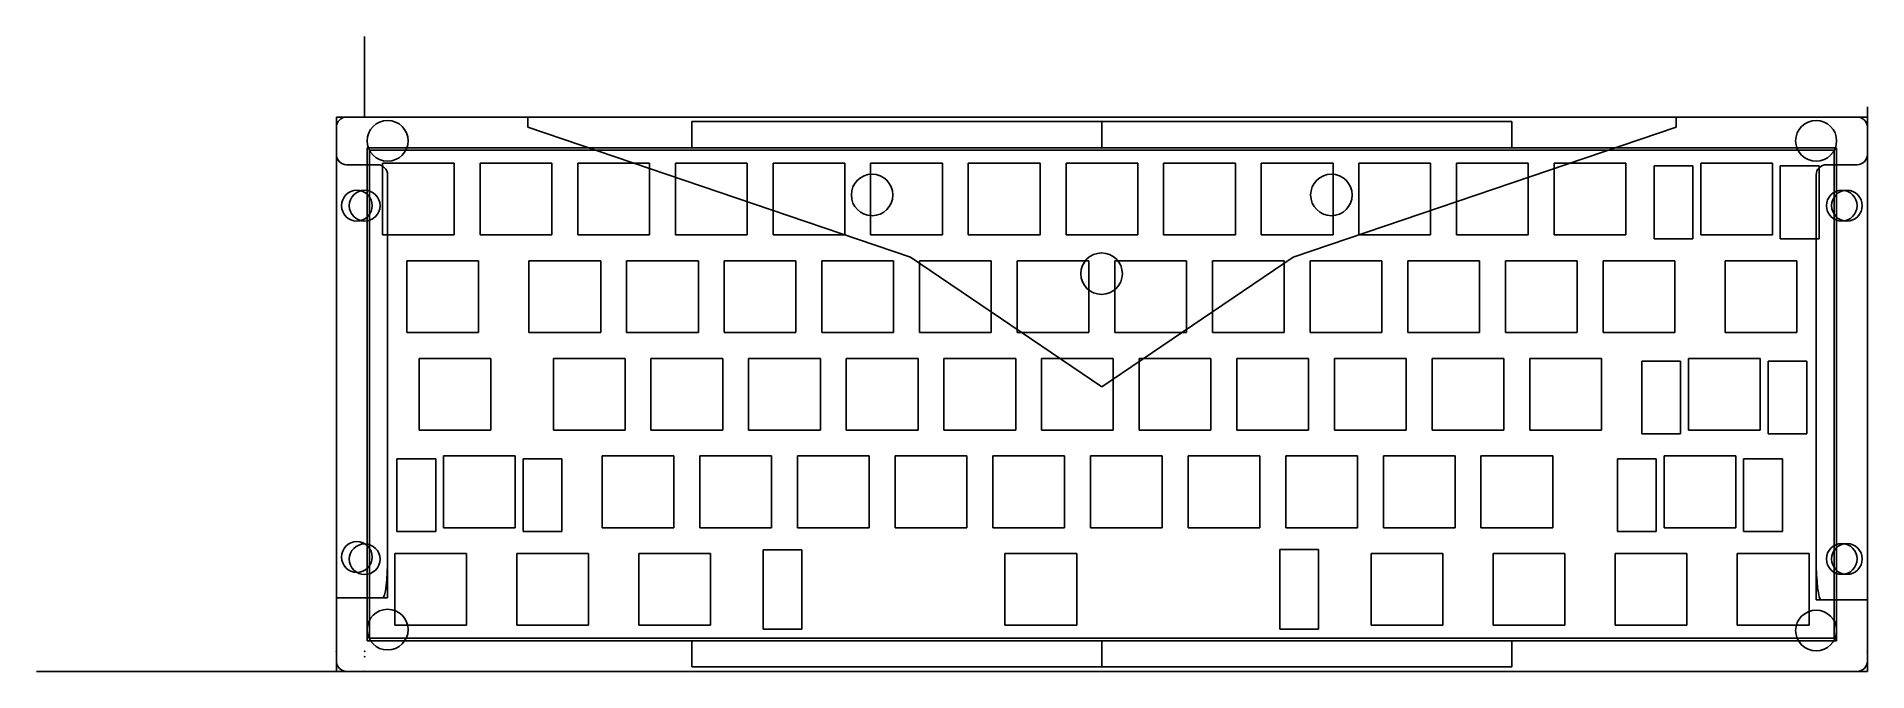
# Model space of a CAD drawing. Header units: centimetres. Extents: x -6.4 to 29.3, y -0.4 to 12.
import ezdxf

# ---------------------------------------------------------------- set-up
doc = ezdxf.new("R2010")
doc.units = ezdxf.units.CM
doc.header["$MEASUREMENT"] = 0
for name, color, linetype in [('Anatidae60 v12_Sketch1', 7, 'Continuous'), ('Anatidae60 v12_Sketch10', 7, 'Continuous'), ('Anatidae60 v12_Sketch11', 7, 'Continuous'), ('Anatidae60 v12_Sketch12', 7, 'Continuous'), ('Anatidae60 v12_Sketch13', 7, 'Continuous'), ('Anatidae60 v12_Sketch14', 7, 'Continuous'), ('Anatidae60 v12_Sketch15', 7, 'Continuous'), ('Anatidae60 v12_Sketch16', 7, 'Continuous'), ('Anatidae60 v12_Sketch17', 7, 'Continuous'), ('Anatidae60 v12_Sketch18', 7, 'Continuous'), ('Anatidae60 v12_Sketch19', 7, 'Continuous'), ('Anatidae60 v12_Sketch21', 7, 'Continuous'), ('Anatidae60 v12_Sketch22', 7, 'Continuous'), ('Anatidae60 v12_Sketch23', 7, 'Continuous'), ('Anatidae60 v12_Sketch3', 7, 'Continuous'), ('Anatidae60 v12_Sketch4', 7, 'Continuous'), ('Anatidae60 v12_Sketch5', 7, 'Continuous'), ('Anatidae60 v12_Sketch7', 7, 'Continuous'), ('Anatidae60 v12_Sketch8', 7, 'Continuous'), ('Anatidae60 v12_Sketch9', 7, 'Continuous')]:
    doc.layers.add(name, color=color, linetype=linetype)

msp = doc.modelspace()

# ---------------------------------------------------------------- linework, layer by layer
at = {"layer": 'Anatidae60 v12_Sketch1'}
for p, q in [((-0.552, -0.39), (-0.552, 10.43)), ((-0.552, 10.43), (29.318, 10.43)), ((29.318, 10.43), (29.318, -0.39)), ((0.048, 0.21), (0.048, 9.83)), ((0.048, 9.83), (28.718, 9.83)), ((0.095, 9.783), (28.67, 9.783)), ((0.095, 0.258), (0.095, 9.783)), ((28.67, 9.783), (28.67, 0.258)), ((28.718, 9.83), (28.718, 0.21)), ((0.348, 9.53), (1.747, 9.53)), ((0.348, 8.13), (0.348, 9.53)), ((1.747, 9.53), (1.747, 8.13)), ((2.253, 8.13), (2.253, 9.53)), ((2.253, 9.53), (3.652, 9.53)), ((3.652, 9.53), (3.652, 8.13)), ((4.158, 8.13), (4.158, 9.53)), ((4.158, 9.53), (5.557, 9.53)), ((5.557, 9.53), (5.557, 8.13)), ((6.063, 9.53), (7.462, 9.53)), ((6.063, 8.13), (6.063, 9.53)), ((7.462, 9.53), (7.462, 8.13)), ((7.968, 9.53), (9.367, 9.53)), ((7.968, 8.13), (7.968, 9.53)), ((9.367, 9.53), (9.367, 8.13)), ((9.872, 8.13), (9.872, 9.53)), ((9.872, 9.53), (11.272, 9.53)), ((11.272, 9.53), (11.272, 8.13)), ((11.777, 8.13), (11.777, 9.53)), ((11.777, 9.53), (13.177, 9.53)), ((13.177, 9.53), (13.177, 8.13)), ((13.683, 9.53), (15.082, 9.53)), ((13.683, 8.13), (13.683, 9.53)), ((15.082, 9.53), (15.082, 8.13)), ((15.588, 8.13), (15.588, 9.53)), ((15.588, 9.53), (16.987, 9.53)), ((16.987, 9.53), (16.987, 8.13)), ((17.493, 8.13), (17.493, 9.53)), ((17.493, 9.53), (18.892, 9.53)), ((18.892, 9.53), (18.892, 8.13)), ((19.398, 8.13), (19.398, 9.53)), ((19.398, 9.53), (20.797, 9.53)), ((20.797, 9.53), (20.797, 8.13)), ((21.303, 8.13), (21.303, 9.53)), ((21.303, 9.53), (22.702, 9.53)), ((22.702, 9.53), (22.702, 8.13)), ((23.208, 9.53), (24.607, 9.53)), ((23.208, 8.13), (23.208, 9.53)), ((24.607, 9.53), (24.607, 8.13)), ((25.912, 9.475), (25.155, 9.475)), ((25.912, 9.475), (25.155, 9.475)), ((25.912, 9.475), (25.155, 9.475)), ((25.155, 9.475), (25.155, 8.056)), ((25.155, 9.475), (25.155, 8.056)), ((25.155, 9.475), (25.155, 8.056)), ((25.155, 9.475), (25.155, 8.056)), ((25.912, 9.475), (25.155, 9.475)), ((25.912, 8.056), (25.912, 9.475)), ((25.912, 8.056), (25.912, 9.475)), ((25.912, 8.056), (25.912, 9.475)), ((25.912, 8.056), (25.912, 9.475)), ((27.465, 9.53), (26.065, 9.53)), ((26.065, 9.53), (26.065, 8.13)), ((27.465, 9.06), (27.465, 9.53)), ((27.618, 8.056), (27.618, 9.475)), ((27.618, 9.475), (28.376, 9.475)), ((28.376, 9.475), (28.376, 8.056)), ((27.465, 9.06), (27.465, 8.6)), ((27.465, 8.13), (27.465, 8.6)), ((1.747, 8.13), (0.348, 8.13)), ((3.652, 8.13), (2.253, 8.13)), ((5.557, 8.13), (4.158, 8.13)), ((7.462, 8.13), (6.063, 8.13)), ((9.367, 8.13), (7.968, 8.13)), ((11.272, 8.13), (9.872, 8.13)), ((13.177, 8.13), (11.777, 8.13)), ((15.082, 8.13), (13.683, 8.13)), ((16.987, 8.13), (15.588, 8.13)), ((18.892, 8.13), (17.493, 8.13)), ((20.797, 8.13), (19.398, 8.13)), ((22.702, 8.13), (21.303, 8.13)), ((24.607, 8.13), (23.208, 8.13)), ((25.155, 8.056), (25.912, 8.056)), ((25.155, 8.056), (25.912, 8.056)), ((25.155, 8.056), (25.912, 8.056)), ((25.155, 8.056), (25.912, 8.056)), ((26.065, 8.13), (27.465, 8.13)), ((28.376, 8.056), (27.618, 8.056)), ((0.824, 7.625), (2.224, 7.625)), ((0.824, 6.225), (0.824, 7.625)), ((2.224, 7.625), (2.224, 6.225)), ((3.205, 7.625), (4.605, 7.625)), ((3.205, 6.225), (3.205, 7.625)), ((4.605, 7.625), (4.605, 6.225)), ((5.11, 6.225), (5.11, 7.625)), ((5.11, 7.625), (6.51, 7.625)), ((6.51, 7.625), (6.51, 6.225)), ((7.015, 6.225), (7.015, 7.625)), ((7.015, 7.625), (8.415, 7.625)), ((8.415, 7.625), (8.415, 6.225)), ((8.92, 7.625), (10.32, 7.625)), ((8.92, 6.225), (8.92, 7.625)), ((10.32, 7.625), (10.32, 6.225)), ((10.825, 7.625), (12.225, 7.625)), ((10.825, 6.225), (10.825, 7.625)), ((12.225, 7.625), (12.225, 6.225)), ((12.73, 7.625), (14.13, 7.625)), ((12.73, 6.225), (12.73, 7.625)), ((14.13, 7.625), (14.13, 6.225)), ((14.635, 7.625), (16.035, 7.625)), ((14.635, 6.225), (14.635, 7.625)), ((16.035, 7.625), (16.035, 6.225)), ((16.54, 6.225), (16.54, 7.625)), ((16.54, 7.625), (17.94, 7.625)), ((17.94, 7.625), (17.94, 6.225)), ((18.445, 7.625), (19.845, 7.625)), ((18.445, 6.225), (18.445, 7.625)), ((19.845, 7.625), (19.845, 6.225)), ((20.35, 6.225), (20.35, 7.625)), ((20.35, 7.625), (21.75, 7.625)), ((21.75, 7.625), (21.75, 6.225)), ((22.255, 7.625), (23.655, 7.625)), ((22.255, 6.225), (22.255, 7.625)), ((23.655, 7.625), (23.655, 6.225)), ((24.16, 7.625), (25.56, 7.625)), ((24.16, 6.225), (24.16, 7.625)), ((25.56, 7.625), (25.56, 6.225)), ((26.541, 6.225), (26.541, 7.625)), ((26.541, 7.625), (27.941, 7.625)), ((27.941, 7.625), (27.941, 6.225)), ((2.224, 6.225), (0.824, 6.225)), ((4.605, 6.225), (3.205, 6.225)), ((6.51, 6.225), (5.11, 6.225)), ((8.415, 6.225), (7.015, 6.225)), ((10.32, 6.225), (8.92, 6.225)), ((12.225, 6.225), (10.825, 6.225)), ((14.13, 6.225), (12.73, 6.225)), ((16.035, 6.225), (14.635, 6.225)), ((17.94, 6.225), (16.54, 6.225)), ((19.845, 6.225), (18.445, 6.225)), ((21.75, 6.225), (20.35, 6.225)), ((23.655, 6.225), (22.255, 6.225)), ((25.56, 6.225), (24.16, 6.225)), ((27.941, 6.225), (26.541, 6.225)), ((1.062, 4.32), (1.062, 5.72)), ((1.062, 5.72), (2.462, 5.72)), ((2.462, 5.72), (2.462, 4.32)), ((3.681, 5.72), (5.081, 5.72)), ((3.681, 4.32), (3.681, 5.72)), ((5.081, 5.72), (5.081, 4.32)), ((5.586, 4.32), (5.586, 5.72)), ((5.586, 5.72), (6.986, 5.72)), ((6.986, 5.72), (6.986, 4.32)), ((7.491, 5.72), (8.891, 5.72)), ((7.491, 4.32), (7.491, 5.72)), ((8.891, 5.72), (8.891, 4.32)), ((9.396, 5.72), (10.796, 5.72)), ((9.396, 4.32), (9.396, 5.72)), ((10.796, 5.72), (10.796, 4.32)), ((11.301, 5.72), (12.701, 5.72)), ((11.301, 4.32), (11.301, 5.72)), ((12.701, 5.72), (12.701, 4.32)), ((13.206, 4.32), (13.206, 5.72)), ((13.206, 5.72), (14.606, 5.72)), ((14.606, 5.72), (14.606, 4.32)), ((15.111, 4.32), (15.111, 5.72)), ((15.111, 5.72), (16.511, 5.72)), ((16.511, 5.72), (16.511, 4.32)), ((17.016, 5.72), (18.416, 5.72)), ((17.016, 4.32), (17.016, 5.72)), ((18.416, 5.72), (18.416, 4.32)), ((18.921, 5.72), (20.321, 5.72)), ((18.921, 4.32), (18.921, 5.72)), ((20.321, 5.72), (20.321, 4.32)), ((20.826, 4.32), (20.826, 5.72)), ((20.826, 5.72), (22.226, 5.72)), ((22.226, 5.72), (22.226, 4.32)), ((22.731, 4.32), (22.731, 5.72)), ((22.731, 5.72), (24.131, 5.72)), ((24.131, 5.72), (24.131, 4.32)), ((27.227, 5.72), (25.827, 5.72)), ((25.827, 5.72), (25.827, 5.25)), ((27.227, 5.25), (27.227, 5.72)), ((24.917, 5.665), (24.917, 4.246)), ((25.674, 5.665), (24.917, 5.665)), ((25.674, 4.246), (25.674, 5.665)), ((27.379, 5.665), (28.138, 5.665)), ((27.379, 4.246), (27.379, 5.665)), ((27.379, 5.665), (28.138, 5.665)), ((27.379, 4.246), (27.379, 5.665)), ((28.138, 5.665), (28.138, 4.246)), ((28.138, 5.665), (28.138, 4.246)), ((25.827, 5.25), (25.827, 4.79)), ((27.227, 5.25), (27.227, 4.79)), ((25.827, 4.79), (25.827, 4.32)), ((27.227, 4.32), (27.227, 4.79)), ((2.462, 4.32), (1.062, 4.32)), ((5.081, 4.32), (3.681, 4.32)), ((6.986, 4.32), (5.586, 4.32)), ((8.891, 4.32), (7.491, 4.32)), ((10.796, 4.32), (9.396, 4.32)), ((12.701, 4.32), (11.301, 4.32)), ((14.606, 4.32), (13.206, 4.32)), ((16.511, 4.32), (15.111, 4.32)), ((18.416, 4.32), (17.016, 4.32)), ((20.321, 4.32), (18.921, 4.32)), ((22.226, 4.32), (20.826, 4.32)), ((24.131, 4.32), (22.731, 4.32)), ((25.827, 4.32), (27.227, 4.32)), ((24.917, 4.246), (25.674, 4.246)), ((28.138, 4.246), (27.379, 4.246)), ((28.138, 4.246), (27.379, 4.246)), ((1.386, 3.76), (0.628, 3.76)), ((0.628, 3.76), (0.628, 2.341)), ((1.386, 3.76), (0.628, 3.76)), ((1.386, 3.76), (0.628, 3.76)), ((0.628, 3.76), (0.628, 2.341)), ((0.628, 3.76), (0.628, 2.341)), ((0.628, 3.76), (0.628, 2.341)), ((0.628, 3.76), (0.628, 2.341)), ((0.628, 3.76), (0.628, 2.341)), ((1.386, 3.76), (0.628, 3.76)), ((0.628, 3.76), (0.628, 2.341)), ((0.628, 3.76), (0.628, 2.341)), ((1.386, 3.76), (0.628, 3.76)), ((1.386, 3.76), (0.628, 3.76)), ((1.386, 3.76), (0.628, 3.76)), ((1.386, 3.76), (0.628, 3.76)), ((1.386, 2.341), (1.386, 3.76)), ((1.386, 2.341), (1.386, 3.76)), ((1.386, 2.341), (1.386, 3.76)), ((1.386, 2.341), (1.386, 3.76)), ((1.386, 2.341), (1.386, 3.76)), ((1.386, 2.341), (1.386, 3.76)), ((1.386, 2.341), (1.386, 3.76)), ((1.386, 2.341), (1.386, 3.76)), ((2.938, 3.815), (1.538, 3.815)), ((1.538, 3.815), (1.538, 3.345)), ((2.938, 3.345), (2.938, 3.815)), ((3.091, 3.76), (3.849, 3.76)), ((3.091, 2.341), (3.091, 3.76)), ((3.091, 2.341), (3.091, 3.76)), ((3.091, 3.76), (3.849, 3.76)), ((3.091, 2.341), (3.091, 3.76)), ((3.091, 3.76), (3.849, 3.76)), ((3.091, 3.76), (3.849, 3.76)), ((3.091, 2.341), (3.091, 3.76)), ((3.091, 2.341), (3.091, 3.76)), ((3.091, 3.76), (3.849, 3.76)), ((3.849, 3.76), (3.849, 2.341)), ((3.849, 3.76), (3.849, 2.341)), ((3.849, 3.76), (3.849, 2.341)), ((3.849, 3.76), (3.849, 2.341)), ((3.849, 3.76), (3.849, 2.341)), ((4.634, 3.815), (6.034, 3.815)), ((4.634, 2.415), (4.634, 3.815)), ((6.034, 3.815), (6.034, 2.415)), ((6.539, 2.415), (6.539, 3.815)), ((6.539, 3.815), (7.939, 3.815)), ((7.939, 3.815), (7.939, 2.415)), ((8.444, 3.815), (9.844, 3.815)), ((8.444, 2.415), (8.444, 3.815)), ((9.844, 3.815), (9.844, 2.415)), ((10.349, 3.815), (11.749, 3.815)), ((10.349, 2.415), (10.349, 3.815)), ((11.749, 3.815), (11.749, 2.415)), ((12.254, 2.415), (12.254, 3.815)), ((12.254, 3.815), (13.654, 3.815)), ((13.654, 3.815), (13.654, 2.415)), ((14.159, 3.815), (15.559, 3.815)), ((14.159, 2.415), (14.159, 3.815)), ((15.559, 3.815), (15.559, 2.415)), ((16.064, 3.815), (17.464, 3.815)), ((16.064, 2.415), (16.064, 3.815)), ((17.464, 3.815), (17.464, 2.415)), ((17.969, 3.815), (19.369, 3.815)), ((17.969, 2.415), (17.969, 3.815)), ((19.369, 3.815), (19.369, 2.415)), ((19.874, 3.815), (21.274, 3.815)), ((19.874, 2.415), (19.874, 3.815)), ((21.274, 3.815), (21.274, 2.415)), ((21.779, 3.815), (23.179, 3.815)), ((21.779, 2.415), (21.779, 3.815)), ((23.179, 3.815), (23.179, 2.415)), ((24.44, 3.76), (24.44, 2.341)), ((25.198, 3.76), (24.44, 3.76)), ((25.198, 2.341), (25.198, 3.76)), ((26.751, 3.815), (25.351, 3.815)), ((25.351, 3.815), (25.351, 3.345)), ((26.751, 3.345), (26.751, 3.815)), ((26.903, 3.76), (27.661, 3.76)), ((26.903, 2.341), (26.903, 3.76)), ((26.903, 3.76), (27.661, 3.76)), ((26.903, 2.341), (26.903, 3.76)), ((27.661, 3.76), (27.661, 2.341)), ((27.661, 3.76), (27.661, 2.341)), ((1.538, 3.345), (1.538, 2.885)), ((2.938, 3.345), (2.938, 2.885)), ((25.351, 3.345), (25.351, 2.885)), ((26.751, 3.345), (26.751, 2.885)), ((1.538, 2.885), (1.538, 2.415)), ((2.938, 2.415), (2.938, 2.885)), ((25.351, 2.885), (25.351, 2.415)), ((26.751, 2.415), (26.751, 2.885)), ((0.628, 2.341), (1.386, 2.341)), ((0.628, 2.341), (1.386, 2.341)), ((0.628, 2.341), (1.386, 2.341)), ((0.628, 2.341), (1.386, 2.341)), ((0.628, 2.341), (1.386, 2.341)), ((0.628, 2.341), (1.386, 2.341)), ((0.628, 2.341), (1.386, 2.341)), ((0.628, 2.341), (1.386, 2.341)), ((1.538, 2.415), (2.938, 2.415)), ((3.849, 2.341), (3.091, 2.341)), ((3.849, 2.341), (3.091, 2.341)), ((3.849, 2.341), (3.091, 2.341)), ((3.849, 2.341), (3.091, 2.341)), ((3.849, 2.341), (3.091, 2.341)), ((6.034, 2.415), (4.634, 2.415)), ((7.939, 2.415), (6.539, 2.415)), ((9.844, 2.415), (8.444, 2.415)), ((11.749, 2.415), (10.349, 2.415)), ((13.654, 2.415), (12.254, 2.415)), ((15.559, 2.415), (14.159, 2.415)), ((17.464, 2.415), (16.064, 2.415)), ((19.369, 2.415), (17.969, 2.415)), ((21.274, 2.415), (19.874, 2.415)), ((23.179, 2.415), (21.779, 2.415)), ((24.44, 2.341), (25.198, 2.341)), ((25.351, 2.415), (26.751, 2.415)), ((27.661, 2.341), (26.903, 2.341)), ((27.661, 2.341), (26.903, 2.341)), ((0.586, 0.51), (0.586, 1.91)), ((0.586, 1.91), (1.986, 1.91)), ((1.986, 1.91), (1.986, 0.51)), ((2.967, 1.91), (4.367, 1.91)), ((2.967, 0.51), (2.967, 1.91)), ((4.367, 1.91), (4.367, 0.51)), ((5.348, 1.91), (6.748, 1.91)), ((5.348, 0.51), (5.348, 1.91)), ((6.748, 1.91), (6.748, 0.51)), ((8.529, 1.985), (7.772, 1.985)), ((7.772, 1.985), (7.772, 0.435)), ((8.529, 0.435), (8.529, 1.985)), ((12.492, 1.91), (12.492, 1.44)), ((13.892, 1.91), (12.492, 1.91)), ((13.892, 1.44), (13.892, 1.91)), ((17.854, 0.434), (17.854, 1.987)), ((18.612, 1.987), (17.854, 1.987)), ((18.612, 1.987), (18.612, 0.434)), ((19.636, 0.51), (19.636, 1.91)), ((19.636, 1.91), (21.036, 1.91)), ((21.036, 1.91), (21.036, 0.51)), ((22.017, 0.51), (22.017, 1.91)), ((22.017, 1.91), (23.417, 1.91)), ((23.417, 1.91), (23.417, 0.51)), ((24.398, 0.51), (24.398, 1.91)), ((24.398, 1.91), (25.798, 1.91)), ((25.798, 1.91), (25.798, 0.51)), ((26.779, 0.51), (26.779, 1.91)), ((26.779, 1.91), (28.179, 1.91)), ((28.179, 1.91), (28.179, 0.51)), ((12.492, 1.44), (12.492, 0.98)), ((13.892, 1.44), (13.892, 0.98)), ((12.492, 0.98), (12.492, 0.51)), ((13.892, 0.51), (13.892, 0.98)), ((1.986, 0.51), (0.586, 0.51)), ((4.367, 0.51), (2.967, 0.51)), ((6.748, 0.51), (5.348, 0.51)), ((8.529, 0.435), (7.772, 0.435)), ((12.492, 0.51), (13.892, 0.51)), ((18.612, 0.434), (17.854, 0.434)), ((21.036, 0.51), (19.636, 0.51)), ((23.417, 0.51), (22.017, 0.51)), ((25.798, 0.51), (24.398, 0.51)), ((28.179, 0.51), (26.779, 0.51)), ((28.718, 0.21), (0.048, 0.21)), ((28.67, 0.258), (0.095, 0.258)), ((29.318, -0.39), (-0.552, -0.39))]:
    msp.add_line(p, q, dxfattribs=at)
msp.add_point((0, 0), dxfattribs=at)
at = {"layer": 'Anatidae60 v12_Sketch10'}
for p, q in [((-0.552, 9.5, -2), (-0.552, 1, -0.95)), ((-0.552, 1, -0.95), (-0.552, 9.5, -0.95)), ((-0.552, 9.5, -0.95), (-0.552, 9.5, -2))]:
    msp.add_line(p, q, dxfattribs=at)
msp.add_point((-0.552, 0), dxfattribs=at)
at = {"layer": 'Anatidae60 v12_Sketch11'}
for p, q in [((-0.352, 10.43), (29.118, 10.43)), ((-0.352, 10.43, -2.097), (-0.352, 10.43)), ((1.55, 10.43, -0.1), (1.55, 10.43, -0.2)), ((2.55, 10.43, -0.1), (1.55, 10.43, -0.1)), ((1.55, 10.43, -0.2), (1.55, 10.43, -0.6)), ((2.55, 10.43, -0.6), (1.55, 10.43, -0.6)), ((2.55, 10.43, -0.1), (1.55, 10.43, -0.1)), ((1.55, 10.43, -0.125), (2.55, 10.43, -0.125)), ((1.55, 10.43, -0.1), (1.6, 10.43, -0.1)), ((1.6, 10.43, -0.6), (1.55, 10.43, -0.6)), ((1.55, 10.43, -0.1), (1.55, 10.43, -0.125)), ((1.55, 10.43, -0.6), (1.55, 10.43, -0.1)), ((2.55, 10.43, -0.6), (1.55, 10.43, -0.6)), ((1.55, 10.43, -0.6), (1.55, 10.43, -0.575)), ((1.55, 10.43, -0.575), (2.55, 10.43, -0.575)), ((1.6, 10.43, -0.1), (1.6, 10.43, -0.6)), ((2.5, 10.43, -0.6), (2.55, 10.43, -0.6)), ((2.55, 10.43, -0.1), (2.5, 10.43, -0.1)), ((2.5, 10.43, -0.1), (2.5, 10.43, -0.6)), ((2.55, 10.43, -0.1), (2.55, 10.43, -0.2)), ((2.55, 10.43, -0.2), (2.55, 10.43, -0.6)), ((2.55, 10.43, -0.125), (2.55, 10.43, -0.1)), ((2.55, 10.43, -0.6), (2.55, 10.43, -0.1)), ((2.55, 10.43, -0.575), (2.55, 10.43, -0.6)), ((29.118, 10.43), (29.118, 10.43, -2.097))]:
    msp.add_line(p, q, dxfattribs=at)
msp.add_point((0, 10.43), dxfattribs=at)
at = {"layer": 'Anatidae60 v12_Sketch12'}
for p, q in [((29.318, 9.7, -0.945), (29.318, 1.005, -0.945)), ((28.318, 1.005, -0.945), (28.318, 9.3, -0.945)), ((28.518, 9.5, -0.945), (29.118, 9.5, -0.945)), ((29.318, 1.005, -0.945), (28.318, 1.005, -0.945))]:
    msp.add_line(p, q, dxfattribs=at)
at = {"layer": 'Anatidae60 v12_Sketch12', "extrusion": (0, 0, -1)}
for centre in [(0, 8.7, 0.945), (-28.818, 8.7, 0.945), (0, 1.8, 0.945), (-28.818, 1.805, 0.945)]:
    msp.add_circle(centre, 0.3, dxfattribs=at)
for centre, start, end in [((-29.118, 9.7, 0.945), 180, 270), ((-28.518, 9.3, 0.945), 0, 90)]:
    msp.add_arc(centre, 0.2, start, end, dxfattribs=at)
at = {"layer": 'Anatidae60 v12_Sketch12'}
msp.add_point((0, 0, -0.945), dxfattribs=at)
at = {"layer": 'Anatidae60 v12_Sketch13'}
for p, q in [((-0.552, 1.043, -0.95), (-0.552, 9.7, -0.95)), ((-0.352, 9.5, -0.95), (0.248, 9.5, -0.95)), ((0.448, 9.3, -0.95), (0.448, 1.043, -0.95)), ((0.448, 1.043, -0.95), (-0.552, 1.043, -0.95))]:
    msp.add_line(p, q, dxfattribs=at)
at = {"layer": 'Anatidae60 v12_Sketch13', "extrusion": (0, 0, -1)}
for centre in [(0.152, 8.7, 0.95), (0.152, 1.843, 0.95)]:
    msp.add_circle(centre, 0.3, dxfattribs=at)
for centre, start, end in [((0.352, 9.7, 0.95), 270, 0), ((-0.248, 9.3, 0.95), 90, 180)]:
    msp.add_arc(centre, 0.2, start, end, dxfattribs=at)
at = {"layer": 'Anatidae60 v12_Sketch13'}
msp.add_point((0, 0, -0.95), dxfattribs=at)
at = {"layer": 'Anatidae60 v12_Sketch14'}
for p, q in [((29.318, 9.7, -0.945), (29.318, 1.005, -0.945)), ((28.318, 1.005, -0.945), (28.318, 9.3, -0.945)), ((28.518, 9.5, -0.945), (29.118, 9.5, -0.945)), ((29.318, 1.005, -0.945), (28.318, 1.005, -0.945))]:
    msp.add_line(p, q, dxfattribs=at)
at = {"layer": 'Anatidae60 v12_Sketch14', "extrusion": (0, 0, -1)}
for centre in [(-28.918, 8.7, 0.945), (-28.918, 1.805, 0.945)]:
    msp.add_circle(centre, 0.3, dxfattribs=at)
for centre, start, end in [((-29.118, 9.7, 0.945), 180, 270), ((-28.518, 9.3, 0.945), 0, 90)]:
    msp.add_arc(centre, 0.2, start, end, dxfattribs=at)
at = {"layer": 'Anatidae60 v12_Sketch14'}
msp.add_point((0, 0, -0.945), dxfattribs=at)
at = {"layer": 'Anatidae60 v12_Sketch15'}
for p, q in [((-0.352, 10.43, -2.097), (29.118, 10.43, -2.097)), ((-0.552, 9.7, -2.008), (-0.552, 10.23, -2.072)), ((29.318, 10.23, -2.072), (29.318, 9.7, -2.008)), ((0.248, 9.5, -1.983), (-0.352, 9.5, -1.983)), ((0.448, 1.043, -0.95), (0.448, 9.3, -1.959)), ((28.318, 9.3, -1.959), (28.318, 1.005, -0.945)), ((29.118, 9.5, -1.983), (28.518, 9.5, -1.983)), ((-0.552, -0.19, -0.799), (-0.552, 1.043, -0.95)), ((-0.552, 1.043, -0.95), (0.448, 1.043, -0.95)), ((28.318, 1.005, -0.945), (29.318, 1.005, -0.945)), ((29.318, 1.005, -0.945), (29.318, -0.19, -0.799)), ((29.118, -0.39, -0.775), (-0.352, -0.39, -0.775))]:
    msp.add_line(p, q, dxfattribs=at)
at = {"layer": 'Anatidae60 v12_Sketch15', "extrusion": (0, -0.121261, -0.992621)}
msp.add_circle((0.448, -0.529, 0.817), 0.4, dxfattribs=at)
for centre, major_axis, start_param, end_param in [((-0.352, 10.23, -2.072), (0, 0.2, -0.024), 4.712389, 6.283185), ((29.118, 10.23, -2.072), (0, 0.2, -0.024), 0, 1.570796), ((-0.352, 9.7, -2.008), (0, -0.2, 0.024), 0, 1.570796), ((29.118, 9.7, -2.008), (0, -0.2, 0.024), 4.712389, 6.283185), ((0.248, 9.3, -1.959), (0, 0.2, -0.024), 0, 1.570796), ((28.518, 9.3, -1.959), (0, 0.2, -0.024), 4.712389, 6.283185), ((-0.352, -0.19, -0.799), (0, -0.2, 0.024), 0, 1.570796), ((29.118, -0.19, -0.799), (0, -0.2, 0.024), 4.712389, 6.283185)]:
    msp.add_ellipse(centre, major_axis=major_axis, ratio=0.992621, start_param=start_param, end_param=end_param, dxfattribs=at)
at = {"layer": 'Anatidae60 v12_Sketch15'}
msp.add_point((0, -0.099, -0.811), dxfattribs=at)
at = {"layer": 'Anatidae60 v12_Sketch16'}
for p, q in [((-0.352, 10.43, -2.097), (29.118, 10.43, -2.097)), ((-0.552, 9.7, -2.008), (-0.552, 10.23, -2.072)), ((29.318, 10.23, -2.072), (29.318, 9.7, -2.008)), ((0.248, 9.5, -1.983), (-0.352, 9.5, -1.983)), ((0.448, 1.043, -0.95), (0.448, 9.3, -1.959)), ((28.318, 9.3, -1.959), (28.318, 1.005, -0.945)), ((29.118, 9.5, -1.983), (28.518, 9.5, -1.983)), ((-0.552, 1.043, -0.95), (0.448, 1.043, -0.95)), ((-0.552, -0.19, -0.799), (-0.552, 1.043, -0.95)), ((28.318, 1.005, -0.945), (29.318, 1.005, -0.945)), ((29.318, 1.005, -0.945), (29.318, -0.19, -0.799)), ((29.118, -0.39, -0.775), (-0.352, -0.39, -0.775))]:
    msp.add_line(p, q, dxfattribs=at)
at = {"layer": 'Anatidae60 v12_Sketch16', "extrusion": (0, -0.121261, -0.992621)}
for centre in [(0.448, -10.139, 0.817), (28.318, -10.139, 0.817), (0.448, -0.529, 0.817), (28.318, -0.51, 0.817)]:
    msp.add_circle(centre, 0.4, dxfattribs=at)
for centre, major_axis, start_param, end_param in [((-0.352, 10.23, -2.072), (0, 0.2, -0.024), 4.712389, 6.283185), ((29.118, 10.23, -2.072), (0, 0.2, -0.024), 0, 1.570796), ((-0.352, 9.7, -2.008), (0, -0.2, 0.024), 0, 1.570796), ((29.118, 9.7, -2.008), (0, -0.2, 0.024), 4.712389, 6.283185), ((0.248, 9.3, -1.959), (0, 0.2, -0.024), 0, 1.570796), ((28.518, 9.3, -1.959), (0, 0.2, -0.024), 4.712389, 6.283185), ((-0.352, -0.19, -0.799), (0, -0.2, 0.024), 0, 1.570796), ((29.118, -0.19, -0.799), (0, -0.2, 0.024), 4.712389, 6.283185)]:
    msp.add_ellipse(centre, major_axis=major_axis, ratio=0.992621, start_param=start_param, end_param=end_param, dxfattribs=at)
at = {"layer": 'Anatidae60 v12_Sketch16'}
msp.add_point((0, -0.099, -0.811), dxfattribs=at)
at = {"layer": 'Anatidae60 v12_Sketch17'}
for p, q in [((-0.352, 10.43, -2.097), (29.118, 10.43, -2.097)), ((3.181, 10.23, -2.072), (3.181, 10.43, -2.097)), ((25.584, 10.23, -2.072), (25.584, 10.43, -2.097)), ((-0.552, 9.7, -2.008), (-0.552, 10.23, -2.072)), ((3.181, 10.23, -2.072), (10.649, 7.698, -1.763)), ((25.584, 10.23, -2.072), (18.116, 7.698, -1.763)), ((29.318, 10.23, -2.072), (29.318, 9.7, -2.008)), ((0.248, 9.5, -1.983), (-0.352, 9.5, -1.983)), ((0.448, 1.861, -1.05), (0.448, 9.3, -1.959)), ((28.318, 9.3, -1.959), (28.318, 1.823, -1.045)), ((29.118, 9.5, -1.983), (28.518, 9.5, -1.983)), ((10.649, 7.698, -1.763), (14.383, 5.166, -1.454)), ((14.383, 5.166, -1.454), (18.116, 7.698, -1.763)), ((-0.552, 1.043, -0.95), (0.348, 1.043, -0.95)), ((-0.552, -0.19, -0.799), (-0.552, 1.043, -0.95)), ((28.418, 1.005, -0.945), (29.318, 1.005, -0.945)), ((29.318, 1.005, -0.945), (29.318, -0.19, -0.799)), ((29.118, -0.39, -0.775), (-0.352, -0.39, -0.775))]:
    msp.add_line(p, q, dxfattribs=at)
at = {"layer": 'Anatidae60 v12_Sketch17', "extrusion": (0, -0.121261, -0.992621)}
for centre in [(0.448, -10.139, 0.817), (28.318, -10.139, 0.817), (0.448, -0.529, 0.817), (28.318, -0.51, 0.817)]:
    msp.add_circle(centre, 0.4, dxfattribs=at)
for centre, major_axis, ratio, start_param, end_param in [((-0.352, 10.23, -2.072), (0, 0.2, -0.024), 0.992621, 4.712389, 6.283185), ((29.118, 10.23, -2.072), (0, 0.2, -0.024), 0.992621, 0, 1.570796), ((-0.352, 9.7, -2.008), (0, -0.2, 0.024), 0.992621, 0, 1.570796), ((29.118, 9.7, -2.008), (0, -0.2, 0.024), 0.992621, 4.712389, 6.283185), ((0.248, 9.3, -1.959), (0, 0.2, -0.024), 0.992621, 0, 1.570796), ((28.518, 9.3, -1.959), (0, 0.2, -0.024), 0.992621, 4.712389, 6.283185), ((0.348, 1.861, -1.05), (0, -0.819, 0.1), 0.121261, 4.712389, 6.283185), ((28.418, 1.823, -1.045), (0, -0.819, 0.1), 0.121261, 0, 1.570796), ((-0.352, -0.19, -0.799), (0, -0.2, 0.024), 0.992621, 0, 1.570796), ((29.118, -0.19, -0.799), (0, -0.2, 0.024), 0.992621, 4.712389, 6.283185)]:
    msp.add_ellipse(centre, major_axis=major_axis, ratio=ratio, start_param=start_param, end_param=end_param, dxfattribs=at)
at = {"layer": 'Anatidae60 v12_Sketch17'}
msp.add_point((0, -0.099, -0.811), dxfattribs=at)
at = {"layer": 'Anatidae60 v12_Sketch18'}
msp.add_point((0, 0, -7), dxfattribs=at)
at = {"layer": 'Anatidae60 v12_Sketch19'}
msp.add_point((0, 0, -7), dxfattribs=at)
at = {"layer": 'Anatidae60 v12_Sketch21'}
for p, q in [((-0.352, 10.43), (29.118, 10.43)), ((-0.352, 10.43, -2.097), (-0.352, 10.43)), ((1.56, 10.43, -0.175), (1.56, 10.43, -0.525)), ((2.45, 10.43, -0.085), (1.65, 10.43, -0.085)), ((1.65, 10.43, -0.615), (2.45, 10.43, -0.615)), ((2.54, 10.43, -0.525), (2.54, 10.43, -0.175)), ((25.434, 10.43, -2.145), (3.331, 10.43, -2.097)), ((25.434, 10.43, -1.048), (3.331, 10.43, -1.048)), ((3.331, 10.43, -1.548), (3.331, 10.43, -1.048)), ((3.331, 10.43, -2.097), (3.331, 10.43, -1.548)), ((25.434, 10.43, -2.145), (25.434, 10.43, -1.748)), ((25.434, 10.43, -1.748), (25.434, 10.43, -1.048)), ((29.118, 10.43), (29.118, 10.43, -2.097))]:
    msp.add_line(p, q, dxfattribs=at)
at = {"layer": 'Anatidae60 v12_Sketch21', "extrusion": (0, 1, 0)}
for centre, start, end in [((-1.65, -0.175, 10.43), 0, 90), ((-1.65, -0.525, 10.43), 270, 0), ((-2.45, -0.175, 10.43), 90, 180), ((-2.45, -0.525, 10.43), 180, 270)]:
    msp.add_arc(centre, 0.09, start, end, dxfattribs=at)
at = {"layer": 'Anatidae60 v12_Sketch21'}
msp.add_point((0, 10.43), dxfattribs=at)
at = {"layer": 'Anatidae60 v12_Sketch22'}
for p, q in [((0, 12), (0, 12, -3.2)), ((0, 10.43), (0, 12)), ((0, 12, -3.2), (0, 10.43, -3.2)), ((0, 10.43, -3.2), (0, 10.43))]:
    msp.add_line(p, q, dxfattribs=at)
msp.add_point((0, 0), dxfattribs=at)
at = {"layer": 'Anatidae60 v12_Sketch23'}
for p, q in [((28.718, 9.83, -0.62), (0.048, 9.83, -0.62)), ((0.048, 9.83, -0.62), (0.048, 0.21, -0.62)), ((28.718, 0.21, -0.62), (28.718, 9.83, -0.62)), ((0.048, 0.21, -0.62), (28.718, 0.21, -0.62))]:
    msp.add_line(p, q, dxfattribs=at)
for centre in [(9.9, 8.909, -0.62), (18.861, 8.909, -0.62), (14.377, 7.373, -0.62)]:
    msp.add_circle(centre, 0.405, dxfattribs=at)
msp.add_point((0, 0, -0.62), dxfattribs=at)
at = {"layer": 'Anatidae60 v12_Sketch3'}
for p, q in [((29.318, -0.19, -0.75), (29.318, 10.63, -2.003)), ((29.318, -0.19), (29.318, 10.63)), ((29.318, 10.63), (29.318, 10.63, -2.003)), ((29.318, -0.19), (29.318, 10.23)), ((29.318, 10.23, 0.55), (29.318, -0.19, 0.55)), ((29.318, 10.23), (29.318, 10.23, 0.55)), ((29.318, -0.19), (29.318, -0.19, -0.75)), ((29.318, -0.19, 0.55), (29.318, -0.19))]:
    msp.add_line(p, q, dxfattribs=at)
msp.add_point((29.318, 0), dxfattribs=at)
at = {"layer": 'Anatidae60 v12_Sketch4'}
for p, q in [((29.318, -0.39, -0.775), (29.318, 10.43, -2.097)), ((29.318, -0.39), (29.318, 10.43)), ((29.318, 10.43), (29.318, 10.43, 0.75)), ((29.318, 10.43, -2.097), (29.318, 10.43)), ((29.318, 10.43, 0.75), (29.318, -0.39, 0.75)), ((29.318, -0.39, 0.75), (29.318, -0.39)), ((29.318, -0.39), (29.318, -0.39, -0.775))]:
    msp.add_line(p, q, dxfattribs=at)
msp.add_point((29.318, 0), dxfattribs=at)
at = {"layer": 'Anatidae60 v12_Sketch5'}
for p, q in [((-6.4, -0.39, 0.75), (-6.4, -0.39, -3.5)), ((-0.552, -0.39, 0.75), (-6.4, -0.39, 0.75)), ((-6.4, -0.39, -3.5), (-0.552, -0.39, -3.5)), ((29.318, -0.39, 0.75), (-0.552, -0.39, 0.75)), ((-0.552, -0.39), (29.318, -0.39)), ((-0.552, -0.39, -3.5), (-0.552, -0.39, 0.75)), ((-0.552, -0.39, 0.75), (-0.552, -0.39)), ((29.318, -0.39), (29.318, -0.39, 0.75))]:
    msp.add_line(p, q, dxfattribs=at)
msp.add_point((0, -0.39), dxfattribs=at)
at = {"layer": 'Anatidae60 v12_Sketch7'}
for p, q in [((29.118, 10.43), (-0.352, 10.43)), ((-0.552, 10.23), (-0.552, -0.19)), ((6.383, 10.34), (14.383, 10.34)), ((6.383, 9.83), (6.383, 10.34)), ((14.383, 10.34), (14.383, 9.83)), ((14.383, 9.83), (14.383, 10.34)), ((14.383, 10.34), (22.383, 10.34)), ((22.383, 10.34), (22.383, 9.83)), ((29.318, -0.19), (29.318, 10.23)), ((0.048, 0.21), (0.048, 9.83)), ((0.048, 9.83), (28.718, 9.83)), ((14.383, 9.83), (6.383, 9.83)), ((22.383, 9.83), (14.383, 9.83)), ((28.718, 9.83), (28.718, 0.21)), ((28.718, 0.21), (0.048, 0.21)), ((6.383, 0.21), (6.383, -0.3)), ((14.383, 0.21), (6.383, 0.21)), ((14.383, -0.3), (14.383, 0.21)), ((14.383, -0.3), (14.383, 0.21)), ((14.383, 0.21), (22.383, 0.21)), ((22.383, 0.21), (22.383, -0.3)), ((6.383, -0.3), (14.383, -0.3)), ((22.383, -0.3), (14.383, -0.3)), ((-0.352, -0.39), (29.118, -0.39))]:
    msp.add_line(p, q, dxfattribs=at)
for centre, start, end in [((-0.352, 10.23), 90, 180), ((29.118, 10.23), 360, 90), ((-0.352, -0.19), 180, 270), ((29.118, -0.19), 270, 0)]:
    msp.add_arc(centre, 0.2, start, end, dxfattribs=at)
msp.add_point((0, 0), dxfattribs=at)
at = {"layer": 'Anatidae60 v12_Sketch8'}
for p, q in [((29.318, 10.23), (29.318, -0.19)), ((29.318, -0.19, -0.799), (29.318, 10.23, -2.072)), ((29.318, 10.23, -2.072), (29.318, 10.23)), ((29.318, 1.005, -0.945), (29.318, 9.5, -0.945)), ((29.318, 9.5, -0.945), (29.318, 9.5, -1.983)), ((29.318, -0.19), (29.318, -0.19, -0.799))]:
    msp.add_line(p, q, dxfattribs=at)
msp.add_point((29.318, 0), dxfattribs=at)
at = {"layer": 'Anatidae60 v12_Sketch9'}
for p, q in [((-0.552, 10.23), (-0.552, 10.23, -2.072)), ((-0.552, 10.23, -2.072), (-0.552, -0.19, -0.799)), ((-0.552, -0.19), (-0.552, 10.23)), ((-0.552, -0.19, -0.799), (-0.552, -0.19))]:
    msp.add_line(p, q, dxfattribs=at)
msp.add_point((-0.552, 0), dxfattribs=at)

doc.saveas('drawing.dxf')
